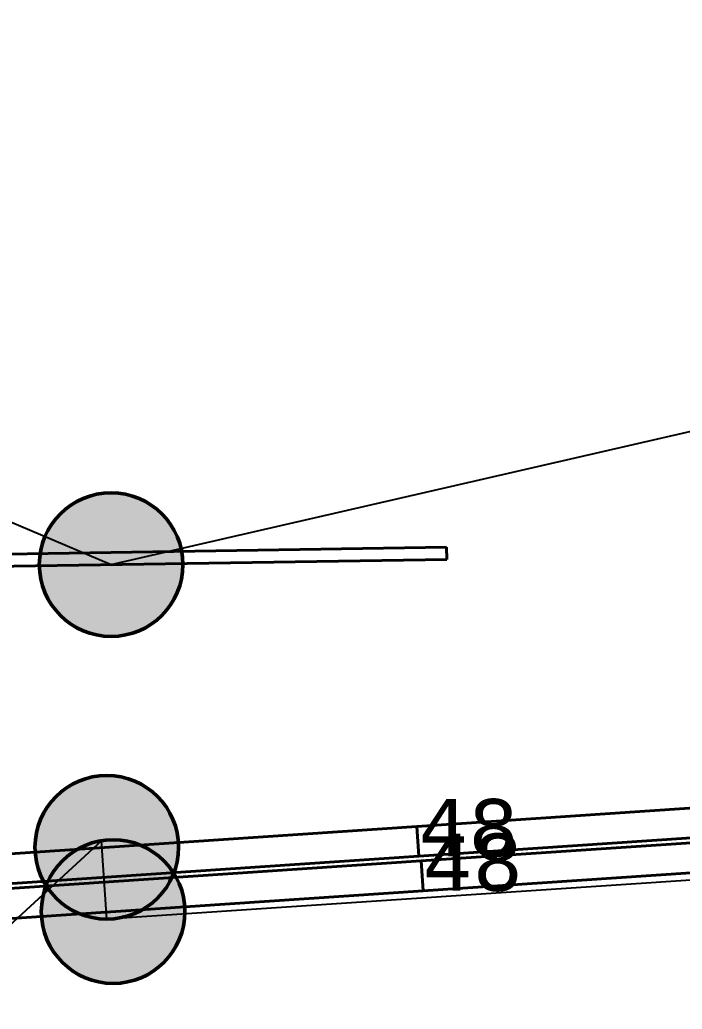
# Model space of a CAD drawing. Header units: millimetres. Extents: x -243740 to 150609, y -473655 to -165121.
# Drawn here: x 10771 to 12859, y -368895 to -365777 of the extents above; entities that cross this region are included whole.
import ezdxf

# ---------------------------------------------------------------- set-up
doc = ezdxf.new("R2010")
doc.units = ezdxf.units.MM
doc.linetypes.add('Штрих', pattern=[6.35, 3.175, -3.175])
doc.layers.add('_Гр.ЩД-1C.10.4.I7.5', color=6, linetype='Continuous')
doc.layers.add('Вставка', color=252, linetype='Continuous')
for name, color, linetype, lineweight in [('_освещение_dali', 3, 'Continuous', 50), ('A-ANNO-DIMS', 7, 'Continuous', 9), ('DLX_FL1_LUM 122', 1, 'Continuous', 40), ('DLX_FL1_LUM 222', 5, 'Continuous', 40), ('DLX_LUM 17', 5, 'Continuous', 40), ('АР_монолит', 252, 'Continuous', 50)]:
    doc.layers.add(name, color=color, linetype=linetype, lineweight=lineweight)
doc.styles.add('GOST 2.304', font='')
doc.styles.add('TableTextStyle', font='')
doc.styles.get('GOST 2.304').set_extended_font_data('GOST Common')
doc.styles.get('TableTextStyle').set_extended_font_data('VERDANA.TTF')
doc.linetypes.add('Truba', pattern='A,3e-05,[4,MSH_7,S=1,R=0,X=0,Y=0],-3.022072', length=3.022102)
doc.dimstyles.new('М-200', dxfattribs={"dimtxt": 400, "dimasz": 160, "dimexe": 200, "dimexo": 400, "dimgap": 50, "dimtad": 1, "dimdec": 0, "dimzin": 0, "dimdsep": 46, "dimtxsty": 'GOST 2.304', "dimblk": 'ARCHTICK', "dimcen": 180, "dimdle": 200, "dimadec": 0, "dimazin": 0, "dimtfac": 1, "dimtdec": 0, "dimtmove": 1, "dimatfit": 0, "dimfxl": 1, "dimtolj": 1, "dimtzin": 0, "dimarcsym": 0})

# ---------------------------------------------------------------- blocks, each defined once
blk = doc.blocks.new('_ArchTick')
at = {"color": 0, "linetype": 'ByBlock', "const_width": 0.15}
blk.add_lwpolyline([(-0.5, -0.5), (0.5, 0.5)], dxfattribs=at)
blk = doc.blocks.new('*D46')
at = {"layer": 'A-ANNO-DIMS', "color": 0, "lineweight": -2, "transparency": 16777216}
blk.add_arc((-165703.8, -113309.3), 107894.2, 269.999998, 325.999999, dxfattribs=at)
at = {"layer": 'Defpoints', "color": 0, "lineweight": 30, "transparency": 16777216}
for p in [(-165703.8, -113309.3), (-165703.8, -113309.3), (-75741.3, -173989.8), (-131171, -215527.9), (-165703.8, -221903.3)]:
    blk.add_point(p, dxfattribs=at)
at = {"layer": 'A-ANNO-DIMS', "color": 0, "lineweight": -2, "transparency": 16777216, "xscale": 160, "yscale": 160, "zscale": 160}
for p, rotation in [((-76255.4, -173643), 55.99999895826774), ((-165703.8, -221203.5), 179.9999981265246)]:
    blk.add_blockref('_ArchTick', p, dxfattribs=dict(at, rotation=rotation))
at = {"layer": 'A-ANNO-DIMS', "color": 0, "transparency": 16777216, "insert": (-114299.5, -207822), "char_height": 400, "attachment_point": 5, "rotation": 28.5412, "style": 'GOST 2.304'}
blk.add_mtext('\\A1;56,0%%D', dxfattribs=at)
blk = doc.blocks.new('A$Caabd1818')
at = {"layer": 'DLX_FL1_LUM 122'}
for points in [[(8052.5, 29202.6, 0), (10006.1, 29333.7, 0)], [(10006.1, 29333.7, 0), (8052.5, 29202.6, 0)], [(10006.1, 29333.7, 0), (8052.5, 29202.6, 0)], [(8052.5, 29202.6, 0), (10006.1, 29333.7, 0)], [(10012.4, 29239.9, 0), (8058.8, 29108.8, 0)], [(8058.8, 29108.8, 0), (10012.4, 29239.9, 0)], [(8058.8, 29108.8, 0), (10012.4, 29239.9, 0)], [(10012.4, 29239.9, 0), (8058.8, 29108.8, 0)], [(8066, 29093.8, 0), (10019.6, 29224.9, 0)], [(10019.6, 29224.9, 0), (8066, 29093.8, 0)], [(10019.6, 29224.9, 0), (8066, 29093.8, 0)], [(8066, 29093.8, 0), (10019.6, 29224.9, 0)], [(8058.8, 29108.8, 0), (8052.5, 29202.6, 0)], [(8052.5, 29202.6, 0), (8052.5, 29202.6, 0)], [(8052.5, 29202.6, 0), (8058.8, 29108.8, 0)], [(8052.5, 29202.6, 0), (8052.5, 29202.6, 0)], [(8052.5, 29202.6, 0), (8058.8, 29108.8, 0)], [(8058.8, 29108.8, 0), (8052.5, 29202.6, 0)], [(10025.9, 29131.1, 0), (8072.3, 29000, 0)], [(8072.3, 29000, 0), (10025.9, 29131.1, 0)], [(8072.3, 29000, 0), (10025.9, 29131.1, 0)], [(10025.9, 29131.1, 0), (8072.3, 29000, 0)], [(8058.8, 29108.8, 0), (8058.8, 29108.8, 0)], [(8058.8, 29108.8, 0), (8058.8, 29108.8, 0)], [(8072.3, 29000, 0), (8066, 29093.8, 0)], [(8066, 29093.8, 0), (8066, 29093.8, 0)], [(8066, 29093.8, 0), (8072.3, 29000, 0)], [(8066, 29093.8, 0), (8066, 29093.8, 0)], [(8066, 29093.8, 0), (8072.3, 29000, 0)], [(8072.3, 29000, 0), (8066, 29093.8, 0)], [(8072.3, 29000, 0), (8072.3, 29000, 0)], [(8072.3, 29000, 0), (8072.3, 29000, 0)]]:
    blk.add_polyline3d(points, dxfattribs=at)
at = {"layer": 'DLX_FL1_LUM 222'}
for points in [[(6098.9, 29071.4, 0), (8052.5, 29202.6, 0)], [(8052.5, 29202.6, 0), (6098.9, 29071.4, 0)], [(8052.5, 29202.6, 0), (6098.9, 29071.4, 0)], [(6098.9, 29071.4, 0), (8052.5, 29202.6, 0)], [(8052.5, 29202.6, 0), (8052.5, 29202.6, 0)], [(8052.5, 29202.6, 0), (8058.8, 29108.8, 0)], [(8058.8, 29108.8, 0), (8052.5, 29202.6, 0)], [(8052.5, 29202.6, 0), (8052.5, 29202.6, 0)], [(8058.8, 29108.8, 0), (8052.5, 29202.6, 0)], [(8052.5, 29202.6, 0), (8058.8, 29108.8, 0)], [(8058.8, 29108.8, 0), (6105.2, 28977.7, 0)], [(6105.2, 28977.7, 0), (8058.8, 29108.8, 0)], [(6105.2, 28977.7, 0), (8058.8, 29108.8, 0)], [(8058.8, 29108.8, 0), (6105.2, 28977.7, 0)], [(6112.4, 28962.6, 0), (8066, 29093.8, 0)], [(8066, 29093.8, 0), (6112.4, 28962.6, 0)], [(8066, 29093.8, 0), (6112.4, 28962.6, 0)], [(6112.4, 28962.6, 0), (8066, 29093.8, 0)], [(8058.8, 29108.8, 0), (8058.8, 29108.8, 0)], [(8058.8, 29108.8, 0), (8058.8, 29108.8, 0)], [(8066, 29093.8, 0), (8066, 29093.8, 0)], [(8066, 29093.8, 0), (8072.3, 29000, 0)], [(8072.3, 29000, 0), (8066, 29093.8, 0)], [(8066, 29093.8, 0), (8066, 29093.8, 0)], [(8072.3, 29000, 0), (8066, 29093.8, 0)], [(8066, 29093.8, 0), (8072.3, 29000, 0)], [(8072.3, 29000, 0), (6118.7, 28868.9, 0)], [(6118.7, 28868.9, 0), (8072.3, 29000, 0)], [(6118.7, 28868.9, 0), (8072.3, 29000, 0)], [(8072.3, 29000, 0), (6118.7, 28868.9, 0)], [(8072.3, 29000, 0), (8072.3, 29000, 0)], [(8072.3, 29000, 0), (8072.3, 29000, 0)]]:
    blk.add_polyline3d(points, dxfattribs=at)
at = {"layer": 'DLX_LUM 17'}
for points in [[(6030.8, 30049.3, 0), (8146.6, 30082.4, 0)], [(8146.6, 30082.4, 0), (6030.8, 30049.3, 0)], [(8146.6, 30082.4, 0), (6030.8, 30049.3, 0)], [(6030.8, 30049.3, 0), (8146.6, 30082.4, 0)], [(8146.6, 30082.4, 0), (8146.6, 30082.4, 0)], [(8146.6, 30082.4, 0), (8147.2, 30044.4, 0)], [(8147.2, 30044.4, 0), (8146.6, 30082.4, 0)], [(8146.6, 30082.4, 0), (8146.6, 30082.4, 0)], [(8147.2, 30044.4, 0), (8146.6, 30082.4, 0)], [(8146.6, 30082.4, 0), (8147.2, 30044.4, 0)], [(8147.2, 30044.4, 0), (6031.4, 30011.3, 0)], [(6031.4, 30011.3, 0), (8147.2, 30044.4, 0)], [(6031.4, 30011.3, 0), (8147.2, 30044.4, 0)], [(8147.2, 30044.4, 0), (6031.4, 30011.3, 0)], [(8147.2, 30044.4, 0), (8147.2, 30044.4, 0)], [(8147.2, 30044.4, 0), (8147.2, 30044.4, 0)]]:
    blk.add_polyline3d(points, dxfattribs=at)
blk = doc.blocks.new('A$Cab2378fa')
at = {"lineweight": 25, "true_color": 0xfff5f5}
h = blk.add_hatch(color=7, dxfattribs=at)
h.dxf.hatch_style = 1
h.paths.add_polyline_path([(0, 0), (-141.6, -170.3, 0.174923), (3, -222.4, 0.197808), (162.3, -156.8)])
h.paths.add_polyline_path([(-163.2, 157.6), (0, 0), (147.8, 177.8, 0.175398), (3, 230.2, 0.209014)])
at = {"lineweight": 25}
h = blk.add_hatch(color=0, dxfattribs=at)
h.paths.add_polyline_path([(162.3, -156.8, 0.442338), (147.8, 177.8), (0, 0)])
h.paths.add_polyline_path([(-141.6, -170.3), (0, 0), (-163.2, 157.6, 0.430096)])
blk.add_circle((3, 3.9), 226.3)
blk = doc.blocks.new('Оси200')
at = {"layer": 'A-ANNO-DIMS'}
dim = blk.add_angular_dim_2l(base=(-131171, -215527.9), line1=((-165703.8, -113309.3), (-75741.3, -173989.8)), line2=((-165703.8, -113309.3), (-165703.8, -221903.3)), text='56,0%%D', dimstyle='М-200', override={"dimadec": 2, "dimtmove": 2}, dxfattribs=at)
dim.commit()
dim.dimension.update_dxf_attribs({"geometry": '*D46', "text_midpoint": (-114299.5, -207822), "dimtype": 130})
blk = doc.blocks.new('A$C010e0e93')
at = {"layer": 'A-ANNO-DIMS'}
blk.add_blockref('Оси200', (404603.7, 213803.6), dxfattribs=at)

msp = doc.modelspace()

# ---------------------------------------------------------------- block references
at = {"layer": 'Вставка', "linetype": 'Truba', "lineweight": 30, "ltscale": 100}
msp.add_blockref('A$C010e0e93', (-234640, -397437.2), dxfattribs=at)

# ---------------------------------------------------------------- next in the draw order: linework, layer by layer
at = {"layer": '_Гр.ЩД-1C.10.4.I7.5', "ltscale": 100}
for points in [[(7537, -366405), (5864, -367422.2), (4401.2, -368305.7), (4504.1, -368494.3), (6000.8, -367602.5), (7900.2, -367608.4), (7646.6, -366585.3), (8917, -366585.3), (11059, -367493.9), (13787.6, -366866.3), (16800.3, -365974.9)], [(17196.4, -368182.8), (14622.5, -368346.5), (14707.1, -368136.6), (13123, -368245.3), (13138.6, -368471.6), (11045.4, -368611.1), (11028.9, -368364), (9031.2, -370202.1), (9556.4, -371013.6), (11188.3, -369422), (12175.3, -369349.6), (17453.1, -369136.9)]]:
    msp.add_lwpolyline(points, dxfattribs=at)

# ---------------------------------------------------------------- next in the draw order: block references
at = {"layer": '_освещение_dali', "color": 5, "ltscale": 100}
for p in [(11056, -367497.8), (11042.4, -368388.7), (11062.3, -368591.3)]:
    msp.add_blockref('A$Cab2378fa', p, dxfattribs=at)
at = {"layer": 'Defpoints', "linetype": 'Truba', "ltscale": 100}
msp.add_blockref('A$Caabd1818', (3969.7, -397521.8), dxfattribs=at)

# ---------------------------------------------------------------- next in the draw order: texts
at = {"layer": '_освещение_dali', "color": 132, "true_color": 0x32c8d4, "style": 'TableTextStyle'}
for p in [(12028.5, -368413), (12042, -368521.8)]:
    msp.add_text('48', height=180, dxfattribs=at).set_placement(p)

doc.saveas('drawing.dxf')
